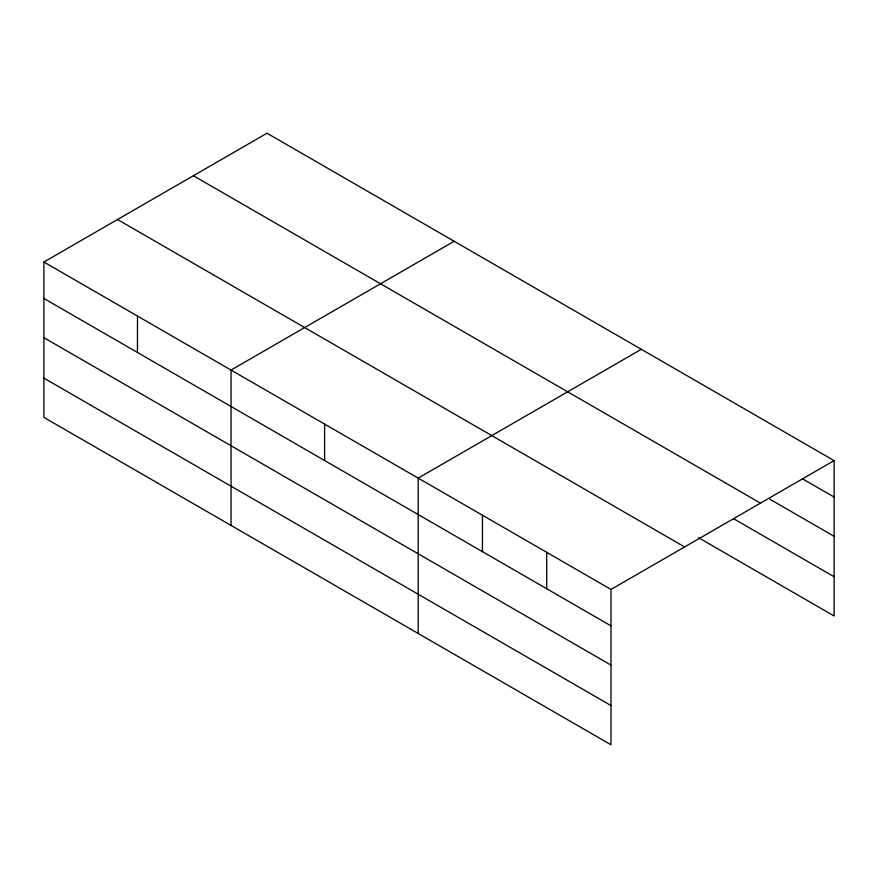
<?xml version="1.0" encoding="UTF-8"?>
<svg xmlns="http://www.w3.org/2000/svg" width="878" height="878" viewBox="0 0 878 878"><rect width="100%" height="100%" fill="white"/><g stroke="black" fill="none" stroke-linecap="round" stroke-linejoin="round"><path stroke-width="1.32" d="M610.989 665.107L610.989 589.434L43.9 262.028L43.9 417.379L610.989 744.785L610.989 665.107L43.9 337.701M698.548 537.72L834.1 615.972L834.1 460.621L267.011 133.215L43.9 262.028M454.145 241.263L231.046 370.066L231.046 525.417M641.291 349.301L418.18 478.115L418.18 633.466M610.989 589.434L834.1 460.621M802.547 478.839L834.1 497.047M769.83 499.187L834.1 536.293M193.379 175.721L760.48 503.127M733.602 518.711L834.1 576.736M117.52 219.511L684.62 546.928M43.9 298.454L610.989 625.86M43.9 378.133L610.989 705.539M546.72 552.328L546.72 588.754M482.45 515.221L482.45 551.647M324.608 424.085L324.608 460.522M137.473 316.047L137.473 352.473"/></g></svg>
